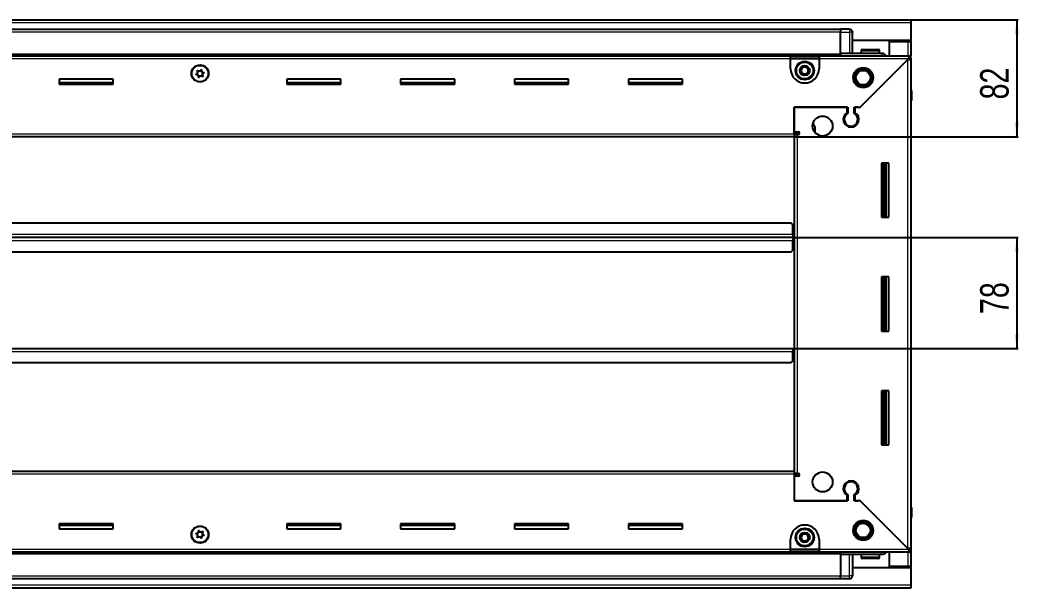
# Model space of a CAD drawing. Header units: millimetres. Extents: x 1415 to 4204, y 531 to 1485.
# Drawn here: x 3502 to 4204, y 977 to 1376 of the extents above; entities that cross this region are included whole.
import ezdxf

# ---------------------------------------------------------------- set-up
doc = ezdxf.new("R2010")
doc.units = ezdxf.units.MM
doc.layers.add('FORMAT', color=7, linetype='Continuous')
doc.styles.add('SLDTEXTSTYLE0', font='TXT', dxfattribs={"width": 0.75})
doc.dimstyles.new('SLDDIMSTYLE0', dxfattribs={"dimtxt": 20, "dimasz": 10, "dimexe": 0, "dimexo": 0.0625, "dimgap": 5, "dimtad": 2, "dimdec": 1, "dimrnd": 1e-09, "dimzin": 12, "dimdsep": 46, "dimtxsty": 'SLDTEXTSTYLE0', "dimsah": 1, "dimcen": 0.09, "dimadec": 0, "dimazin": 3, "dimtfac": 1, "dimtofl": 0, "dimtmove": 0, "dimatfit": 3, "dimfxl": 0, "dimfrac": 2, "dimtolj": 1, "dimtzin": 12, "dimarcsym": 0})

# ---------------------------------------------------------------- blocks, each defined once
blk = doc.blocks.new('_D_6')
at = {"layer": 'FORMAT'}
for p, q in [((4127.73, 1375.82), (4203.22, 1375.82)), ((4202.22, 1375.82), (4202.22, 1293.82)), ((4045.73, 1293.82), (4203.22, 1293.82))]:
    blk.add_line(p, q, dxfattribs=at)
for points in [[(4202.22, 1375.82), (4200.69, 1365.82), (4203.76, 1365.82)], [(4202.22, 1293.82), (4203.76, 1303.82), (4200.69, 1303.82)]]:
    blk.add_solid(points, dxfattribs=at)
at = {"layer": 'FORMAT', "insert": (4176.44, 1320.05), "char_height": 20, "attachment_point": 1, "rotation": 90, "style": 'SLDTEXTSTYLE0'}
blk.add_mtext('82', dxfattribs=at)
blk = doc.blocks.new('_D_7')
at = {"layer": 'FORMAT'}
for p, q in [((4044.73, 1223.07), (4203.22, 1223.07)), ((4202.22, 1223.07), (4202.22, 1145.12)), ((4044.73, 1145.12), (4203.22, 1145.12))]:
    blk.add_line(p, q, dxfattribs=at)
for points in [[(4202.22, 1223.07), (4200.69, 1213.07), (4203.76, 1213.07)], [(4202.22, 1145.12), (4203.76, 1155.12), (4200.69, 1155.12)]]:
    blk.add_solid(points, dxfattribs=at)
at = {"layer": 'FORMAT', "insert": (4176.44, 1169.32), "char_height": 20, "attachment_point": 1, "rotation": 90, "style": 'SLDTEXTSTYLE0'}
blk.add_mtext('78', dxfattribs=at)

msp = doc.modelspace()

# ---------------------------------------------------------------- linework, layer by layer
at = {"color": 7, "linetype": 'Continuous', "lineweight": 25}
for p, q in [((3128.72, 1375.82), (4127.72, 1375.82)), ((4078.22, 1369.17), (3178.22, 1369.17)), ((4078.22, 1369.32), (4078.22, 1369.32)), ((4084.72, 1369.32), (4078.22, 1369.32)), ((4084.72, 1369.32), (4078.22, 1369.32)), ((4078.22, 1369.32), (4078.22, 1367.32)), ((4127.72, 1375.82), (4127.72, 1373.72)), ((4127.72, 1373.72), (4127.72, 1361.32)), ((4078.22, 1352.32), (4078.22, 1367.32)), ((4086.72, 1367.32), (4086.72, 1367.32)), ((4086.72, 1352.32), (4086.72, 1367.32)), ((4127.72, 1361.32), (4086.72, 1361.32)), ((4093.52, 1355.02), (4104.92, 1355.02)), ((4112.72, 1350.57), (4112.72, 1360.82)), ((4112.72, 1360.82), (4125.62, 1360.82)), ((4125.62, 1360.82), (4127.72, 1360.82)), ((4126.22, 1360.82), (4126.22, 1361.32)), ((4127.72, 1360.82), (4127.72, 1361.32)), ((4127.72, 1360.82), (4127.72, 1350.57)), ((3178.22, 1351.17), (4078.22, 1351.17)), ((3213.22, 1350.57), (4043.22, 1350.57)), ((4043.22, 1348.47), (4043.22, 1350.57)), ((4043.22, 1350.57), (4063.22, 1350.57)), ((4043.22, 1349.07), (4063.22, 1349.07)), ((4043.22, 1341.57), (4043.22, 1348.47)), ((4063.22, 1350.57), (4063.22, 1348.47)), ((4063.22, 1350.57), (4126.72, 1350.57)), ((4063.22, 1348.47), (4063.22, 1341.57)), ((4107.22, 1352.32), (4078.22, 1352.32)), ((4078.22, 1352.32), (4078.22, 1351.82)), ((4078.22, 1352.29), (4078.3, 1350.57)), ((4125.62, 1347.97), (4091.52, 1313.87)), ((4092.22, 1314.57), (4126.12, 1348.47)), ((4092.72, 1354.22), (4092.72, 1352.32)), ((4105.72, 1352.32), (4105.72, 1354.22)), ((4126.22, 1348.57), (4127.72, 1348.57)), ((4126.72, 1349.07), (4126.72, 1350.57)), ((4126.72, 1350.57), (4127.72, 1350.57)), ((4126.72, 1349.07), (4127.72, 1349.07)), ((4127.72, 1349.07), (4127.72, 1350.57)), ((4127.72, 1349.07), (4127.72, 1348.57)), ((4127.72, 1348.57), (4127.72, 1004.07)), ((3567.22, 1334.32), (3529.22, 1334.32)), ((3529.22, 1334.32), (3529.22, 1330.82)), ((3567.22, 1330.82), (3567.22, 1334.32)), ((3727.22, 1334.32), (3689.22, 1334.32)), ((3689.22, 1334.32), (3689.22, 1330.82)), ((3727.22, 1330.82), (3727.22, 1334.32)), ((3807.22, 1334.32), (3769.22, 1334.32)), ((3769.22, 1334.32), (3769.22, 1330.82)), ((3807.22, 1330.82), (3807.22, 1334.32)), ((3887.22, 1334.32), (3849.22, 1334.32)), ((3849.22, 1334.32), (3849.22, 1330.82)), ((3887.22, 1330.82), (3887.22, 1334.32)), ((3967.22, 1334.32), (3929.22, 1334.32)), ((3929.22, 1334.32), (3929.22, 1330.82)), ((3967.22, 1330.82), (3967.22, 1334.32)), ((3567.22, 1331.57), (3529.22, 1331.57)), ((3529.22, 1330.82), (3567.22, 1330.82)), ((3727.22, 1331.57), (3689.22, 1331.57)), ((3689.22, 1330.82), (3727.22, 1330.82)), ((3807.22, 1331.57), (3769.22, 1331.57)), ((3769.22, 1330.82), (3807.22, 1330.82)), ((3887.22, 1331.57), (3849.22, 1331.57)), ((3849.22, 1330.82), (3887.22, 1330.82)), ((3967.22, 1331.57), (3929.22, 1331.57)), ((3929.22, 1330.82), (3967.22, 1330.82)), ((4127.72, 1327.15), (4127.72, 1327.15)), ((4128.22, 1325.82), (4128.22, 1319.32)), ((4128.22, 1319.32), (4128.22, 1325.82)), ((4045.72, 1314.57), (4045.72, 1297.32)), ((4082.72, 1314.57), (4045.72, 1314.57)), ((4045.72, 1314.57), (4083.42, 1314.57)), ((4045.72, 1295.92), (4045.72, 1314.57)), ((4082.72, 1314.57), (4082.72, 1310.68)), ((4083.42, 1314.57), (4083.42, 1310.29)), ((4088.02, 1314.57), (4092.22, 1314.57)), ((4088.02, 1310.29), (4088.02, 1314.57)), ((4090.82, 1314.57), (4088.72, 1314.57)), ((4088.72, 1310.68), (4088.72, 1314.57)), ((4091.52, 1313.87), (4090.82, 1314.57)), ((4127.72, 1319.32), (4128.22, 1319.32)), ((4128.07, 1033.32), (4128.07, 1319.32)), ((4128.22, 1319.32), (4128.22, 1319.32)), ((4128.22, 1319.32), (4128.22, 1319.32)), ((4060.22, 1301.07), (4058.99, 1303.22)), ((4060.22, 1301.07), (4060.22, 1296.99)), ((4087.72, 1301.71), (4087.72, 1300.95)), ((4045.72, 1293.82), (3210.72, 1293.82)), ((4045.72, 1297.32), (4048.57, 1297.32)), ((4047.72, 1296.32), (4045.72, 1296.32)), ((4045.72, 1295.92), (4045.72, 1293.82)), ((4045.72, 1295.32), (4047.82, 1295.32)), ((4045.72, 1293.82), (4045.72, 1058.82)), ((4047.72, 1295.32), (4047.72, 1296.32)), ((4048.57, 1295.32), (4047.82, 1295.32)), ((4107.22, 1275.32), (4107.22, 1237.32)), ((4112.22, 1275.32), (4107.22, 1275.32)), ((4108.25, 1275.32), (4108.25, 1237.32)), ((4108.28, 1275.32), (4108.28, 1237.32)), ((4110.07, 1275.32), (4110.07, 1237.32)), ((4112.22, 1237.32), (4112.22, 1275.32)), ((4107.22, 1237.32), (4112.22, 1237.32)), ((4043.72, 1233.07), (3212.72, 1233.07)), ((4044.72, 1232.07), (4043.72, 1233.07)), ((4044.72, 1225.17), (4044.72, 1232.07)), ((4044.72, 1223.07), (3211.72, 1223.07)), ((4044.97, 1225.92), (4044.72, 1225.92)), ((4044.72, 1225.17), (4044.72, 1223.07)), ((4044.72, 1223.07), (4044.72, 1220.97)), ((4044.97, 1223.07), (4044.97, 1225.92)), ((4044.97, 1220.22), (4044.97, 1223.07)), ((4045.72, 1223.07), (4044.97, 1223.07)), ((4044.72, 1214.07), (4044.72, 1220.97)), ((4044.72, 1220.22), (4044.97, 1220.22)), ((3212.72, 1213.07), (4043.72, 1213.07)), ((4043.72, 1213.07), (4044.72, 1214.07)), ((4107.22, 1195.32), (4107.22, 1157.32)), ((4112.22, 1195.32), (4107.22, 1195.32)), ((4108.25, 1195.32), (4108.25, 1157.32)), ((4108.28, 1195.32), (4108.28, 1157.32)), ((4110.07, 1195.32), (4110.07, 1157.32)), ((4112.22, 1157.32), (4112.22, 1195.32)), ((4107.22, 1157.32), (4112.22, 1157.32)), ((3211.72, 1145.12), (4044.72, 1145.12)), ((4044.72, 1145.12), (4044.72, 1143.02)), ((4044.97, 1142.27), (4044.97, 1145.12)), ((4044.97, 1145.12), (4045.72, 1145.12)), ((4044.72, 1136.12), (4044.72, 1143.02)), ((4044.72, 1142.27), (4044.97, 1142.27)), ((3212.72, 1135.12), (4043.72, 1135.12)), ((4043.72, 1135.12), (4044.72, 1136.12)), ((4107.22, 1115.32), (4107.22, 1077.32)), ((4112.22, 1115.32), (4107.22, 1115.32)), ((4108.25, 1115.32), (4108.25, 1077.32)), ((4108.28, 1115.32), (4108.28, 1077.32)), ((4110.07, 1115.32), (4110.07, 1077.32)), ((4112.22, 1077.32), (4112.22, 1115.32)), ((4107.22, 1077.32), (4112.22, 1077.32)), ((3210.72, 1058.82), (4045.72, 1058.82)), ((4045.72, 1058.82), (4045.72, 1056.72)), ((4047.82, 1057.32), (4045.72, 1057.32)), ((4045.72, 1056.72), (4045.72, 1038.07)), ((4045.72, 1056.32), (4047.72, 1056.32)), ((4045.72, 1055.32), (4045.72, 1038.07)), ((4048.57, 1055.32), (4045.72, 1055.32)), ((4047.72, 1056.32), (4047.72, 1057.32)), ((4047.82, 1057.32), (4048.57, 1057.32)), ((4087.72, 1051.7), (4087.72, 1050.94)), ((4082.72, 1041.96), (4082.72, 1038.07)), ((4083.42, 1042.36), (4083.42, 1038.07)), ((4088.02, 1038.07), (4088.02, 1042.36)), ((4088.72, 1038.07), (4088.72, 1041.96)), ((4045.72, 1038.07), (4082.72, 1038.07)), ((4083.42, 1038.07), (4045.72, 1038.07)), ((4092.22, 1038.07), (4088.02, 1038.07)), ((4088.72, 1038.07), (4090.82, 1038.07)), ((4090.82, 1038.07), (4091.52, 1038.77)), ((4091.52, 1038.77), (4125.62, 1004.67)), ((4126.12, 1004.17), (4092.22, 1038.07)), ((4127.72, 1033.32), (4128.22, 1033.32)), ((4128.22, 1033.32), (4128.22, 1033.32)), ((4128.22, 1026.82), (4128.22, 1033.32)), ((4128.22, 1033.32), (4128.22, 1026.82)), ((3567.22, 1021.82), (3529.22, 1021.82)), ((3529.22, 1021.82), (3529.22, 1018.32)), ((3529.22, 1021.07), (3567.22, 1021.07)), ((3529.22, 1018.32), (3567.22, 1018.32)), ((3567.22, 1018.32), (3567.22, 1021.82)), ((3727.22, 1021.82), (3689.22, 1021.82)), ((3689.22, 1021.82), (3689.22, 1018.32)), ((3689.22, 1021.07), (3727.22, 1021.07)), ((3689.22, 1018.32), (3727.22, 1018.32)), ((3727.22, 1018.32), (3727.22, 1021.82)), ((3807.22, 1021.82), (3769.22, 1021.82)), ((3769.22, 1021.82), (3769.22, 1018.32)), ((3769.22, 1021.07), (3807.22, 1021.07)), ((3769.22, 1018.32), (3807.22, 1018.32)), ((3807.22, 1018.32), (3807.22, 1021.82)), ((3887.22, 1021.82), (3849.22, 1021.82)), ((3849.22, 1021.82), (3849.22, 1018.32)), ((3849.22, 1021.07), (3887.22, 1021.07)), ((3849.22, 1018.32), (3887.22, 1018.32)), ((3887.22, 1018.32), (3887.22, 1021.82)), ((3967.22, 1021.82), (3929.22, 1021.82)), ((3929.22, 1021.82), (3929.22, 1018.32)), ((3929.22, 1021.07), (3967.22, 1021.07)), ((3929.22, 1018.32), (3967.22, 1018.32)), ((3967.22, 1018.32), (3967.22, 1021.82)), ((4043.22, 1004.17), (4043.22, 1011.07)), ((4063.22, 1011.07), (4063.22, 1004.17)), ((4043.22, 1002.07), (4043.22, 1004.17)), ((4063.22, 1004.17), (4063.22, 1002.07)), ((4126.22, 1004.07), (4127.72, 1004.07)), ((4127.72, 1004.07), (4127.72, 1003.57)), ((4078.22, 1001.47), (3178.22, 1001.47)), ((4043.22, 1002.07), (3213.22, 1002.07)), ((4063.22, 1003.57), (4043.22, 1003.57)), ((4063.22, 1002.07), (4043.22, 1002.07)), ((4126.72, 1002.07), (4063.22, 1002.07)), ((4078.3, 1002.07), (4078.22, 1000.36)), ((4078.22, 1000.32), (4078.22, 1000.82)), ((4107.22, 1000.32), (4078.22, 1000.32)), ((4078.22, 1000.32), (4078.22, 985.32)), ((4086.72, 1000.32), (4086.72, 985.32)), ((4092.72, 1000.32), (4092.72, 998.42)), ((4100.52, 997.62), (4093.52, 997.62)), ((4104.92, 997.62), (4100.52, 997.62)), ((4105.72, 998.42), (4105.72, 1000.32)), ((4112.72, 991.82), (4112.72, 1002.07)), ((4126.72, 1003.57), (4126.72, 1002.07)), ((4127.72, 1003.57), (4126.72, 1003.57)), ((4127.72, 1002.07), (4126.72, 1002.07)), ((4127.72, 1003.57), (4127.72, 1002.07)), ((4127.72, 1002.07), (4127.72, 991.82)), ((4086.72, 991.32), (4127.72, 991.32)), ((4125.62, 991.82), (4112.72, 991.82)), ((4127.72, 991.82), (4125.62, 991.82)), ((4126.22, 991.32), (4126.22, 991.82)), ((4127.72, 991.32), (4127.72, 991.82)), ((4127.72, 991.32), (4127.72, 978.92)), ((3178.22, 983.47), (4078.22, 983.47)), ((4078.22, 983.32), (4078.22, 985.32)), ((4084.72, 983.32), (4078.22, 983.32)), ((4078.22, 983.32), (4078.22, 983.32)), ((4078.22, 983.32), (4078.22, 983.32)), ((4084.72, 983.32), (4078.22, 983.32)), ((4086.05, 983.82), (4086.05, 983.82)), ((4127.72, 976.82), (3128.72, 976.82)), ((4127.72, 978.92), (4127.72, 976.82))]:
    msp.add_line(p, q, dxfattribs=at)
at = {"color": 8, "linetype": 'Continuous', "lineweight": 18}
for p, q in [((4127.72, 1373.72), (3128.72, 1373.72)), ((4084.72, 1369.32), (4084.72, 1367.32)), ((4078.22, 1367.17), (3178.22, 1367.17)), ((4078.22, 1367.32), (4084.72, 1367.32)), ((4086.72, 1367.32), (4084.72, 1367.32)), ((4084.72, 1367.32), (4084.72, 1352.32)), ((4125.62, 1361.32), (4125.62, 1360.82)), ((4125.62, 1360.82), (4125.62, 1350.57)), ((4078.22, 1351.82), (3178.22, 1351.82)), ((4078.22, 1350.59), (3178.22, 1350.59)), ((4043.22, 1348.47), (3213.22, 1348.47)), ((4043.22, 1348.47), (4063.22, 1348.47)), ((4126.12, 1348.47), (4063.22, 1348.47)), ((4092.72, 1354.22), (4105.72, 1354.22)), ((4125.62, 1004.67), (4125.62, 1347.97)), ((4127.72, 1325.82), (4128.22, 1325.82)), ((3210.72, 1295.92), (4045.72, 1295.92)), ((4047.82, 1295.32), (4047.82, 1057.32)), ((4109.49, 1237.32), (4109.49, 1275.32)), ((4110.72, 1237.32), (4110.72, 1275.32)), ((4044.72, 1225.17), (3211.72, 1225.17)), ((3211.72, 1220.97), (4044.72, 1220.97)), ((4109.49, 1157.32), (4109.49, 1195.32)), ((4110.72, 1157.32), (4110.72, 1195.32)), ((3211.72, 1143.02), (4044.72, 1143.02)), ((4109.49, 1077.32), (4109.49, 1115.32)), ((4110.72, 1077.32), (4110.72, 1115.32)), ((4045.72, 1056.72), (3210.72, 1056.72)), ((4127.72, 1026.82), (4128.22, 1026.82)), ((3213.22, 1004.17), (4043.22, 1004.17)), ((4063.22, 1004.17), (4043.22, 1004.17)), ((4063.22, 1004.17), (4126.12, 1004.17)), ((3178.22, 1002.06), (4078.22, 1002.06)), ((3178.22, 1000.82), (4078.22, 1000.82)), ((4084.72, 985.32), (4084.72, 1000.32)), ((4100.7, 998.42), (4092.72, 998.42)), ((4105.72, 998.42), (4100.7, 998.42)), ((4125.62, 1002.07), (4125.62, 991.82)), ((4125.62, 991.82), (4125.62, 991.32)), ((3178.22, 985.47), (4078.22, 985.47)), ((4078.22, 985.32), (4084.72, 985.32)), ((4086.72, 985.32), (4084.72, 985.32)), ((4084.72, 983.32), (4084.72, 985.32)), ((4127.72, 978.92), (3128.72, 978.92))]:
    msp.add_line(p, q, dxfattribs=at)
at = {"color": 7, "linetype": 'Continuous', "lineweight": 25, "flags": 128}
msp.add_lwpolyline([(4086.58, 1368.08), (4086.69, 1367.71), (4086.72, 1367.32)], dxfattribs=at)
at = {"color": 7, "linetype": 'Continuous', "lineweight": 25}
for centre, radius in [((3628.22, 1338.32), 6), ((3628.22, 1338.17), 5.79), ((4053.22, 1340.32), 6.5), ((4053.22, 1340.32), 3.46), ((4094.22, 1335.32), 7), ((4094.22, 1335.32), 6.03), ((3628.22, 1338.17), 1.85), ((4094.22, 1335.32), 5.1), ((4065.72, 1301.32), 7), ((4065.72, 1051.32), 7), ((3628.22, 1014.32), 6), ((3628.22, 1014.47), 5.79), ((4053.22, 1012.32), 6.5), ((4094.22, 1017.32), 7), ((4094.22, 1017.32), 6.03), ((4094.22, 1017.32), 5.1), ((3628.22, 1014.47), 1.85), ((4053.22, 1012.32), 3.46)]:
    msp.add_circle(centre, radius, dxfattribs=at)
at = {"color": 8, "linetype": 'Continuous', "lineweight": 18}
for centre in [(4053.22, 1340.32), (4053.22, 1012.32)]:
    msp.add_circle(centre, 5.7, dxfattribs=at)
at = {"color": 7, "linetype": 'Continuous', "lineweight": 25}
for centre, radius, start, end in [((4084.72, 1367.32), 2, 0, 90), ((4093.52, 1354.22), 0.8, 90, 180), ((4104.92, 1354.22), 0.8, 0, 90), ((4086.92, 1352.52), 0.2, 180, 270), ((4053.22, 1341.57), 10, 180, 270), ((4053.22, 1340.32), 2.5, 160.11158, 220.11158), ((4053.22, 1340.32), 2.5, 100.11158, 160.11158), ((4053.22, 1340.32), 2.5, 40.11158, 100.11158), ((4053.22, 1341.57), 10, 270, 0), ((4053.22, 1340.32), 2.5, 340.11158, 40.11158), ((4053.22, 1340.32), 2.5, 220.11158, 280.11158), ((4053.22, 1340.32), 2.5, 280.11158, 340.11158), ((4126.22, 1325.82), 2, 0, 41.39416), ((4085.72, 1306.07), 5.5, 123.05573, 56.94427), ((4085.72, 1306.07), 4.8, 118.63099, 61.36901), ((4048.57, 1296.32), 1, 270, 90), ((4048.57, 1056.32), 1, 270, 90), ((4085.72, 1046.57), 5.5, 303.05573, 236.94427), ((4085.72, 1046.57), 4.8, 298.63099, 241.36901), ((4126.22, 1026.82), 2, 318.59038, 0), ((4053.22, 1011.07), 10, 90, 180), ((4053.22, 1011.07), 10, 0, 90), ((4053.22, 1012.32), 2.5, 147.04236, 207.04236), ((4053.22, 1012.32), 2.5, 207.04236, 267.04236), ((4053.22, 1012.32), 2.5, 87.04236, 147.04236), ((4053.22, 1012.32), 2.5, 267.04236, 327.04236), ((4053.22, 1012.32), 2.5, 27.04236, 87.04236), ((4053.22, 1012.32), 2.5, 327.04236, 27.04236), ((4086.92, 1000.12), 0.2, 90, 180), ((4093.52, 998.42), 0.8, 180, 270), ((4104.92, 998.42), 0.8, 270, 0), ((4084.72, 985.32), 2, 270, 0), ((4084.72, 985.32), 2, 270, 311.40962)]:
    msp.add_arc(centre, radius, start, end, dxfattribs=at)
for points, knots in [([(4078.22, 1352.32), (4078.22, 1352.29), (4078.22, 1352.21), (4078.22, 1351.59), (4078.22, 1351.01), (4078.22, 1350.62), (4078.22, 1350.59)], [0, 0, 0, 0, 0.324279, 0.648558, 0.972836, 1, 1, 1, 1]), ([(4110.44, 1350.57), (4110.32, 1350.77), (4109.93, 1351.42), (4108.78, 1352.13), (4107.74, 1352.26), (4107.22, 1352.32)], [0, 0, 0, 0, 0.18225, 0.591125, 1, 1, 1, 1]), ([(4125.62, 1347.97), (4125.88, 1348.02), (4126.37, 1348.11), (4127.01, 1348.24), (4127.48, 1348.37), (4127.7, 1348.48), (4127.72, 1348.55), (4127.72, 1348.57)], [0, 0, 0, 0, 0.2302553, 0.4485219, 0.6667858, 0.8850496, 1, 1, 1, 1]), ([(4126.72, 1350.57), (4126.68, 1350.55), (4126.59, 1350.49), (4126.45, 1350.1), (4126.32, 1349.54), (4126.21, 1348.96), (4126.15, 1348.6), (4126.12, 1348.47)], [0, 0, 0, 0, 0.230255, 0.448522, 0.666786, 0.88505, 1, 1, 1, 1]), ([(4050.38, 1339.82), (4050.42, 1339.93), (4050.63, 1340.5), (4050.97, 1341.43), (4051.25, 1342.21), (4051.36, 1342.53)], [0, 0, 0, 0, 0.133125, 0.637099, 1, 1, 1, 1]), ([(4051.36, 1342.53), (4051.87, 1342.62), (4052.82, 1342.79), (4053.77, 1342.96), (4054.21, 1343.04)], [0, 0, 0, 0, 0.534686, 1, 1, 1, 1]), ([(4054.21, 1343.04), (4054.54, 1342.64), (4055.16, 1341.91), (4055.78, 1341.17), (4056.07, 1340.83)], [0, 0, 0, 0, 0.534686, 1, 1, 1, 1]), ([(3626.34, 1340.24), (3626.33, 1340.23), (3626.31, 1340.21), (3626.31, 1340.15), (3626.32, 1340.01), (3626.42, 1339.64), (3626.55, 1339.11), (3626.38, 1338.5), (3626.03, 1338.13), (3625.72, 1337.88), (3625.55, 1337.72), (3625.5, 1337.64), (3625.48, 1337.6), (3625.49, 1337.57), (3625.51, 1337.54), (3625.56, 1337.49), (3625.81, 1337.39), (3626.27, 1337.29), (3626.91, 1336.98), (3627.16, 1336.31), (3627.22, 1335.84), (3627.3, 1335.58), (3627.34, 1335.53), (3627.36, 1335.51), (3627.39, 1335.5), (3627.43, 1335.51), (3627.47, 1335.52), (3627.54, 1335.57), (3627.71, 1335.72), (3627.98, 1335.99), (3628.38, 1336.31), (3629, 1336.42), (3629.51, 1336.23), (3629.88, 1336.1), (3630.03, 1336.07), (3630.08, 1336.09), (3630.11, 1336.1), (3630.13, 1336.13), (3630.14, 1336.19), (3630.13, 1336.34), (3630.03, 1336.71), (3629.9, 1337.23), (3630.06, 1337.84), (3630.42, 1338.21), (3630.72, 1338.46), (3630.9, 1338.63), (3630.95, 1338.71), (3630.96, 1338.75), (3630.96, 1338.78), (3630.94, 1338.81), (3630.89, 1338.85), (3630.64, 1338.95), (3630.18, 1339.06), (3629.54, 1339.37), (3629.29, 1340.03), (3629.23, 1340.51), (3629.15, 1340.76), (3629.11, 1340.82), (3629.09, 1340.84), (3629.05, 1340.85), (3629.02, 1340.84), (3628.98, 1340.82), (3628.91, 1340.78), (3628.74, 1340.63), (3628.47, 1340.36), (3628.07, 1340.04), (3627.44, 1339.93), (3626.94, 1340.11), (3626.57, 1340.25), (3626.42, 1340.27), (3626.36, 1340.26), (3626.35, 1340.25), (3626.34, 1340.24)], [0, 0, 0, 0, 0.002009, 0.00442, 0.009365, 0.025528, 0.067705, 0.095786, 0.124646, 0.150342, 0.160519, 0.163394, 0.165697, 0.167245, 0.168874, 0.17077, 0.178606, 0.211994, 0.249994, 0.287995, 0.321383, 0.329219, 0.331115, 0.332744, 0.334292, 0.336217, 0.338535, 0.341318, 0.349662, 0.375358, 0.404217, 0.432298, 0.474475, 0.490639, 0.496669, 0.49844, 0.5, 0.502009, 0.50442, 0.509365, 0.525528, 0.567705, 0.595786, 0.624646, 0.650342, 0.660519, 0.663394, 0.665697, 0.667245, 0.668874, 0.67077, 0.678606, 0.711994, 0.749994, 0.787995, 0.821383, 0.829219, 0.831115, 0.832744, 0.834292, 0.836217, 0.838535, 0.841318, 0.849662, 0.875358, 0.904217, 0.932298, 0.974475, 0.990639, 0.996669, 0.99844, 1, 1, 1, 1]), ([(4052.24, 1337.61), (4051.91, 1338), (4051.29, 1338.74), (4050.67, 1339.48), (4050.38, 1339.82)], [0, 0, 0, 0, 0.534686, 1, 1, 1, 1]), ([(4055.08, 1338.12), (4054.58, 1338.03), (4053.63, 1337.86), (4052.68, 1337.69), (4052.24, 1337.61)], [0, 0, 0, 0, 0.534686, 1, 1, 1, 1]), ([(4056.07, 1340.83), (4055.95, 1340.51), (4055.67, 1339.73), (4055.33, 1338.8), (4055.13, 1338.23), (4055.08, 1338.12)], [0, 0, 0, 0, 0.362901, 0.866875, 1, 1, 1, 1]), ([(3626.34, 1012.4), (3626.35, 1012.4), (3626.37, 1012.38), (3626.43, 1012.38), (3626.57, 1012.4), (3626.94, 1012.54), (3627.44, 1012.72), (3628.07, 1012.61), (3628.47, 1012.29), (3628.75, 1012.01), (3628.93, 1011.85), (3629.01, 1011.81), (3629.05, 1011.8), (3629.09, 1011.81), (3629.11, 1011.83), (3629.15, 1011.88), (3629.23, 1012.14), (3629.29, 1012.61), (3629.54, 1013.28), (3630.18, 1013.59), (3630.64, 1013.69), (3630.89, 1013.79), (3630.94, 1013.84), (3630.96, 1013.87), (3630.96, 1013.9), (3630.95, 1013.93), (3630.93, 1013.97), (3630.88, 1014.04), (3630.72, 1014.19), (3630.42, 1014.43), (3630.06, 1014.8), (3629.9, 1015.41), (3630.03, 1015.94), (3630.13, 1016.32), (3630.14, 1016.47), (3630.13, 1016.52), (3630.11, 1016.55), (3630.07, 1016.56), (3630.02, 1016.57), (3629.87, 1016.54), (3629.51, 1016.41), (3629, 1016.23), (3628.38, 1016.34), (3627.98, 1016.66), (3627.7, 1016.94), (3627.52, 1017.09), (3627.44, 1017.14), (3627.4, 1017.15), (3627.36, 1017.14), (3627.34, 1017.12), (3627.3, 1017.06), (3627.22, 1016.81), (3627.16, 1016.33), (3626.91, 1015.67), (3626.27, 1015.36), (3625.81, 1015.25), (3625.56, 1015.15), (3625.51, 1015.11), (3625.49, 1015.08), (3625.48, 1015.05), (3625.49, 1015.01), (3625.52, 1014.98), (3625.57, 1014.91), (3625.73, 1014.76), (3626.03, 1014.52), (3626.38, 1014.14), (3626.55, 1013.53), (3626.41, 1013.01), (3626.32, 1012.63), (3626.3, 1012.48), (3626.32, 1012.43), (3626.33, 1012.41), (3626.34, 1012.4)], [0, 0, 0, 0, 0.002009, 0.00442, 0.009365, 0.025528, 0.067705, 0.095786, 0.124646, 0.150342, 0.160519, 0.163394, 0.165697, 0.167245, 0.168874, 0.17077, 0.178606, 0.211994, 0.249994, 0.287995, 0.321383, 0.329219, 0.331115, 0.332744, 0.334292, 0.336217, 0.338535, 0.341318, 0.349662, 0.375358, 0.404217, 0.432298, 0.474475, 0.490639, 0.496669, 0.49844, 0.5, 0.502009, 0.50442, 0.509365, 0.525528, 0.567705, 0.595786, 0.624646, 0.650342, 0.660519, 0.663394, 0.665697, 0.667245, 0.668874, 0.67077, 0.678606, 0.711994, 0.749994, 0.787995, 0.821383, 0.829219, 0.831115, 0.832744, 0.834292, 0.836217, 0.838535, 0.841318, 0.849662, 0.875358, 0.904217, 0.932298, 0.974475, 0.990639, 0.996669, 0.99844, 1, 1, 1, 1]), ([(4050.34, 1012.47), (4050.62, 1012.91), (4051.15, 1013.71), (4051.67, 1014.52), (4051.91, 1014.89)], [0, 0, 0, 0, 0.534686, 1, 1, 1, 1]), ([(4051.65, 1009.9), (4051.42, 1010.36), (4050.98, 1011.22), (4050.54, 1012.07), (4050.34, 1012.47)], [0, 0, 0, 0, 0.534686, 1, 1, 1, 1]), ([(4051.91, 1014.89), (4052.04, 1014.89), (4052.63, 1014.86), (4053.63, 1014.81), (4054.45, 1014.76), (4054.79, 1014.75)], [0, 0, 0, 0, 0.133125, 0.637099, 1, 1, 1, 1]), ([(4056.11, 1012.17), (4055.83, 1011.74), (4055.3, 1010.93), (4054.78, 1010.13), (4054.54, 1009.75)], [0, 0, 0, 0, 0.534686, 1, 1, 1, 1]), ([(4054.79, 1014.75), (4055.03, 1014.29), (4055.47, 1013.43), (4055.9, 1012.57), (4056.11, 1012.17)], [0, 0, 0, 0, 0.534686, 1, 1, 1, 1]), ([(4054.54, 1009.75), (4054.19, 1009.77), (4053.37, 1009.81), (4052.38, 1009.86), (4051.78, 1009.89), (4051.65, 1009.9)], [0, 0, 0, 0, 0.362901, 0.866875, 1, 1, 1, 1]), ([(4127.72, 1004.07), (4127.7, 1004.12), (4127.65, 1004.21), (4127.25, 1004.34), (4126.69, 1004.47), (4126.11, 1004.58), (4125.75, 1004.65), (4125.62, 1004.67)], [0, 0, 0, 0, 0.230255, 0.448522, 0.666786, 0.88505, 1, 1, 1, 1]), ([(4126.12, 1004.17), (4126.17, 1003.92), (4126.26, 1003.43), (4126.39, 1002.79), (4126.52, 1002.32), (4126.63, 1002.1), (4126.7, 1002.08), (4126.72, 1002.07)], [0, 0, 0, 0, 0.230255, 0.448522, 0.666786, 0.88505, 1, 1, 1, 1]), ([(4078.22, 1000.32), (4078.22, 1000.36), (4078.22, 1000.44), (4078.22, 1001.05), (4078.22, 1001.63), (4078.22, 1002.03), (4078.22, 1002.06)], [0, 0, 0, 0, 0.3242788, 0.6485576, 0.9728365, 1, 1, 1, 1]), ([(4110.44, 1002.07), (4110.32, 1001.87), (4109.93, 1001.22), (4108.78, 1000.51), (4107.74, 1000.39), (4107.22, 1000.32)], [0, 0, 0, 0, 0.18225, 0.591125, 1, 1, 1, 1])]:
    msp.add_open_spline(points, degree=3, knots=knots, dxfattribs=at)
at = {"color": 8, "linetype": 'Continuous', "lineweight": 18}
for points in [[(4107.22, 1352.32), (4107.22, 1352.28), (4107.22, 1352.2), (4107.22, 1351.77), (4107.22, 1351.31), (4107.22, 1350.9), (4107.22, 1350.63), (4107.22, 1350.57)], [(4107.22, 1000.32), (4107.22, 1000.37), (4107.22, 1000.44), (4107.22, 1000.88), (4107.22, 1001.33), (4107.22, 1001.75), (4107.22, 1002.02), (4107.22, 1002.07)]]:
    msp.add_open_spline(points, degree=3, knots=[0, 0, 0, 0, 0.359753, 0.553414, 0.751185, 0.948956, 1, 1, 1, 1], dxfattribs=at)
at = {"color": 7, "linetype": 'Continuous', "lineweight": 25}
for points in [[(4125.62, 1347.97), (4125.7, 1348.02), (4125.86, 1348.12), (4126.06, 1348.27), (4126.2, 1348.42), (4126.22, 1348.52), (4126.22, 1348.57)], [(4126.72, 1349.07), (4126.67, 1349.06), (4126.57, 1349.05), (4126.42, 1348.91), (4126.27, 1348.71), (4126.17, 1348.55), (4126.12, 1348.47)], [(4126.22, 1004.07), (4126.22, 1004.12), (4126.2, 1004.22), (4126.06, 1004.37), (4125.86, 1004.52), (4125.7, 1004.62), (4125.62, 1004.67)], [(4126.12, 1004.17), (4126.17, 1004.09), (4126.27, 1003.94), (4126.42, 1003.74), (4126.57, 1003.6), (4126.67, 1003.58), (4126.72, 1003.57)]]:
    msp.add_open_spline(points, degree=3, dxfattribs=at)

# ---------------------------------------------------------------- dimensions: what is measured, and where the dimension line sits
at = {"layer": 'FORMAT'}
for base, p1, p2, picture, middle in [((4202.22, 1293.82), (4127.72, 1375.82), (4045.72, 1293.82), '_D_6', (4202.22, 1334.82)), ((4202.22447198, 1145.12343353), (4044.72411508, 1223.07343353), (4044.72411508, 1145.12343353), '_D_7', (4202.22447198, 1184.09843353))]:
    dim = msp.add_linear_dim(base=base, p1=p1, p2=p2, angle=90, dimstyle='SLDDIMSTYLE0', dxfattribs=at)
    dim.commit()
    dim.dimension.update_dxf_attribs({"geometry": picture, "text_midpoint": middle, "dimtype": 160})

doc.saveas('drawing.dxf')
